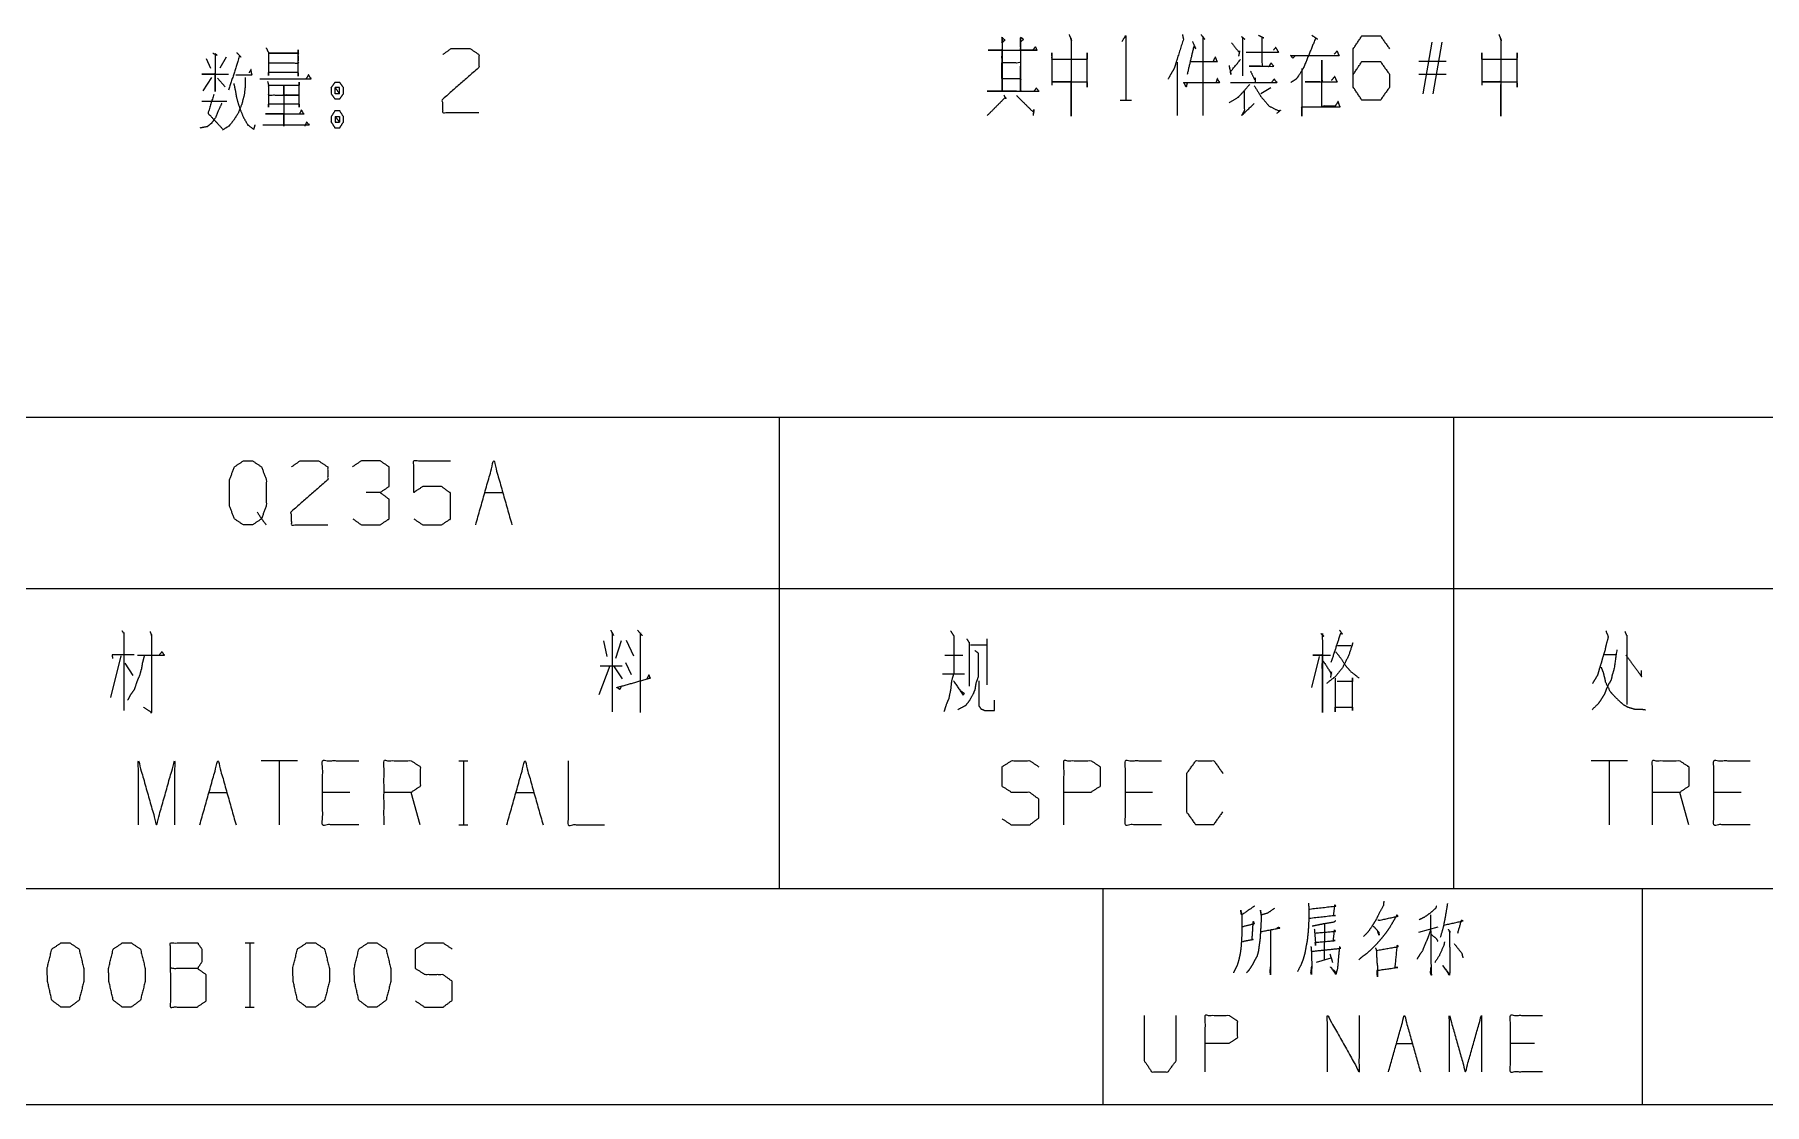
# Model space of a CAD drawing. Header units: millimetres. Extents: x 2210 to 79821, y -19430 to 2344.
# Drawn here: x 5661.1 to 5725.2, y 1521.8 to 1561.5 of the extents above; entities that cross this region are included whole.
import ezdxf

# ---------------------------------------------------------------- set-up
doc = ezdxf.new("R2010")
doc.units = ezdxf.units.MM
doc.layers.add('101', color=7, linetype='Continuous', true_color=0xffffff)

msp = doc.modelspace()

# ---------------------------------------------------------------- linework, layer by layer
at = {"layer": '101', "color": 72, "linetype": 'Continuous', "lineweight": 18}
for p, q in [((5712.564, 1559.267), (5712.899, 1561.192)), ((5713.253, 1561.192), (5712.917, 1559.267)), ((5667.44, 1560.578), (5667.599, 1560.228)), ((5668.182, 1560.628), (5667.952, 1560.228)), ((5703.44, 1560.442), (5703.44, 1558.467)), ((5713.412, 1560.467), (5712.405, 1560.467)), ((5667.634, 1559.878), (5667.316, 1559.378)), ((5667.864, 1559.853), (5668.147, 1559.528)), ((5713.412, 1559.992), (5712.405, 1559.992)), ((5706.918, 1559.492), (5706.547, 1559.267)), ((5667.281, 1559.003), (5668.2, 1559.003)), ((5701.323, 1559.042), (5701.747, 1559.042)), ((5658.68, 1547.284), (5688.68, 1547.284)), ((5688.68, 1547.284), (5688.68, 1540.934)), ((5688.68, 1547.284), (5713.68, 1547.284)), ((5713.68, 1547.284), (5713.68, 1540.934)), ((5713.68, 1547.284), (5743.68, 1547.284)), ((5677.767, 1544.497), (5678.439, 1544.497)), ((5658.68, 1540.934), (5688.68, 1540.934)), ((5688.68, 1540.934), (5688.68, 1529.822)), ((5688.68, 1540.934), (5713.68, 1540.934)), ((5713.68, 1540.934), (5713.68, 1529.822)), ((5713.68, 1540.934), (5743.68, 1540.934)), ((5682.175, 1538.997), (5682.299, 1538.422)), ((5682.829, 1538.997), (5682.617, 1538.347)), ((5683.006, 1539.022), (5683.288, 1538.447)), ((5695.782, 1538.847), (5696.383, 1538.847)), ((5696.383, 1539.072), (5696.383, 1537.372)), ((5664.281, 1538.447), (5663.892, 1536.897)), ((5664.423, 1538.172), (5664.723, 1537.722)), ((5682.405, 1538.072), (5681.998, 1536.997)), ((5682.051, 1538.072), (5682.864, 1538.072)), ((5682.546, 1538.072), (5682.864, 1537.597)), ((5682.988, 1538.197), (5683.2, 1537.747)), ((5694.828, 1538.472), (5695.499, 1538.472)), ((5708.699, 1538.422), (5708.416, 1537.272)), ((5719.281, 1538.497), (5719.705, 1538.497)), ((5694.739, 1537.772), (5695.552, 1537.772)), ((5670.824, 1534.559), (5669.48, 1534.559)), ((5670.152, 1534.559), (5670.152, 1532.184)), ((5676.805, 1534.559), (5677.14, 1534.559)), ((5676.981, 1534.559), (5676.981, 1532.184)), ((5720.13, 1534.559), (5718.786, 1534.559)), ((5719.458, 1534.559), (5719.458, 1532.184)), ((5667.54, 1533.384), (5668.211, 1533.384)), ((5672.764, 1533.384), (5671.757, 1533.384)), ((5675.377, 1532.184), (5675.041, 1533.384)), ((5678.922, 1533.384), (5679.594, 1533.384)), ((5702.527, 1533.384), (5701.52, 1533.384)), ((5722.406, 1532.184), (5722.07, 1533.384)), ((5724.347, 1533.384), (5723.339, 1533.384)), ((5676.805, 1532.184), (5677.14, 1532.184)), ((5658.68, 1529.822), (5688.68, 1529.822)), ((5688.68, 1529.822), (5713.68, 1529.822)), ((5713.68, 1529.822), (5743.68, 1529.822)), ((5708.9, 1528.488), (5708.884, 1527.185)), ((5712.396, 1528.201), (5713.114, 1528.4)), ((5668.884, 1527.804), (5669.22, 1527.804)), ((5669.061, 1527.804), (5669.061, 1525.429)), ((5708.603, 1527.097), (5709.15, 1527.252)), ((5668.884, 1525.429), (5669.22, 1525.429)), ((5711.567, 1524.083), (5712.161, 1524.083)), ((5716.687, 1524.083), (5715.797, 1524.083))]:
    msp.add_line(p, q, dxfattribs=at)
at = {"layer": '101', "color": 133, "linetype": 'Continuous', "lineweight": 18}
for p, q in [((5610.68, 1529.822), (5790.68, 1529.822)), ((5700.68, 1529.822), (5700.68, 1521.822)), ((5720.68, 1529.822), (5720.68, 1521.822)), ((5610.68, 1521.822), (5790.68, 1521.822))]:
    msp.add_line(p, q, dxfattribs=at)
at = {"layer": '101', "color": 72, "linetype": 'Continuous', "lineweight": 18}
for points, knots in [([(5696.929, 1561.367), (5697.053, 1561.267), (5696.946, 1561.167), (5696.946, 1561.367), (5696.946, 1559.367), (5696.946, 1560.892), (5696.434, 1560.892), (5698.254, 1560.892), (5697.636, 1560.892), (5697.636, 1561.342), (5697.636, 1559.367), (5697.636, 1560.417), (5696.929, 1560.417), (5696.929, 1559.842), (5697.636, 1559.842), (5697.636, 1559.367), (5696.399, 1559.367), (5698.307, 1559.367), (5698.219, 1559.492), (5698.131, 1559.367)], [0, 0, 0.009716, 0.018618, 0.030834, 0.152987, 0.246128, 0.277435, 0.388627, 0.426411, 0.453896, 0.574522, 0.638652, 0.681833, 0.716951, 0.760132, 0.789143, 0.864711, 0.9813, 0.99065, 1, 1]), ([(5697.653, 1561.217), (5697.742, 1561.292), (5697.636, 1561.367)], [0, 0, 0.471557, 1, 1]), ([(5698.095, 1560.892), (5698.184, 1561.017), (5698.237, 1560.892)], [0, 0, 0.529932, 1, 1]), ([(5699.435, 1561.467), (5699.523, 1561.242), (5699.506, 1561.292), (5699.506, 1558.442), (5699.506, 1559.717), (5698.834, 1559.717), (5700.107, 1559.717), (5700.107, 1559.517), (5700.107, 1560.792), (5700.107, 1560.542), (5698.799, 1560.542), (5698.799, 1560.792), (5698.799, 1559.592)], [0, 0, 0.022286, 0.027174, 0.289921, 0.407465, 0.469385, 0.586709, 0.605147, 0.722692, 0.74574, 0.866322, 0.88937, 1, 1]), ([(5701.393, 1561.217), (5701.535, 1561.417), (5701.535, 1559.042)], [0, 0, 0.093486, 1, 1]), ([(5703.635, 1561.467), (5703.67, 1561.292), (5703.422, 1560.517), (5703.334, 1560.217), (5703.228, 1560.042), (5703.104, 1559.817)], [0, 0, 0.101083, 0.561692, 0.738766, 0.854618, 1, 1]), ([(5704.006, 1561.217), (5704.129, 1560.942), (5704.059, 1561.042), (5703.811, 1559.992)], [0, 0, 0.200665, 0.282156, 1, 1]), ([(5704.324, 1561.467), (5704.465, 1561.292), (5704.395, 1561.367), (5704.395, 1558.467)], [0, 0, 0.069695, 0.101624, 1, 1]), ([(5705.451, 1561.167), (5705.752, 1560.792), (5705.752, 1560.867), (5705.717, 1560.667)], [0, 0, 0.633412, 0.732278, 1, 1]), ([(5705.823, 1561.392), (5705.946, 1561.292), (5705.858, 1561.367), (5705.858, 1559.942)], [0, 0, 0.093583, 0.161763, 1, 1]), ([(5705.999, 1560.817), (5707.201, 1560.817), (5707.095, 1560.992), (5707.007, 1560.892)], [0, 0, 0.780464, 0.913342, 1, 1]), ([(5706.459, 1561.442), (5706.653, 1561.342), (5706.583, 1561.367), (5706.583, 1560.292), (5706.105, 1560.292), (5707.024, 1560.292), (5706.918, 1560.417), (5706.83, 1560.267)], [0, 0, 0.07046, 0.094626, 0.44107, 0.594865, 0.891065, 0.943895, 1, 1]), ([(5708.435, 1561.442), (5708.647, 1561.292), (5708.576, 1561.342), (5708.117, 1560.217), (5707.94, 1559.942), (5707.852, 1559.817), (5707.657, 1559.692)], [0, 0, 0.114304, 0.152403, 0.687105, 0.830943, 0.898298, 1, 1]), ([(5709.969, 1559.992), (5710.287, 1560.467), (5710.977, 1560.467), (5711.312, 1559.992), (5711.312, 1559.517), (5710.977, 1559.042), (5710.287, 1559.042), (5709.969, 1559.517), (5709.969, 1560.942), (5710.287, 1561.417), (5710.977, 1561.417), (5711.312, 1560.942)], [0, 0, 0.076962, 0.169762, 0.248074, 0.312018, 0.39033, 0.48313, 0.560092, 0.751926, 0.828889, 0.921689, 1, 1]), ([(5715.37, 1561.467), (5715.459, 1561.242), (5715.441, 1561.292), (5715.441, 1558.442), (5715.441, 1559.717), (5714.769, 1559.717), (5716.042, 1559.717), (5716.042, 1559.517), (5716.042, 1560.792), (5716.042, 1560.542), (5714.734, 1560.542), (5714.734, 1560.792), (5714.734, 1559.592)], [0, 0, 0.022286, 0.027175, 0.289922, 0.407466, 0.469387, 0.586709, 0.605147, 0.722691, 0.745739, 0.866322, 0.88937, 1, 1]), ([(5667.687, 1560.778), (5667.846, 1560.703), (5667.775, 1560.753), (5667.775, 1559.353), (5667.775, 1560.003), (5667.281, 1560.003), (5668.27, 1560.003)], [0, 0, 0.046317, 0.069121, 0.437815, 0.608994, 0.739331, 1, 1]), ([(5668.571, 1560.803), (5668.73, 1560.628), (5668.677, 1560.678), (5668.27, 1559.403)], [0, 0, 0.14354, 0.187773, 1, 1]), ([(5669.663, 1560.978), (5669.751, 1560.803), (5669.751, 1559.953), (5669.751, 1560.078), (5670.847, 1560.078), (5670.847, 1559.928), (5670.847, 1560.903), (5670.847, 1560.778), (5669.751, 1560.778), (5670.847, 1560.778), (5670.847, 1560.403), (5669.751, 1560.403)], [0, 0, 0.027306, 0.1457, 0.16311, 0.315748, 0.336641, 0.472445, 0.489856, 0.642493, 0.79513, 0.847363, 1, 1]), ([(5676.21, 1560.728), (5676.528, 1560.953), (5677.217, 1560.953), (5677.553, 1560.728), (5677.553, 1560.253), (5676.192, 1559.053), (5676.21, 1558.578), (5677.553, 1558.578)], [0, 0, 0.069694, 0.192979, 0.265274, 0.350227, 0.67474, 0.759752, 1, 1]), ([(5703.935, 1560.467), (5704.925, 1560.467), (5704.854, 1560.642), (5704.766, 1560.467)], [0, 0, 0.720068, 0.85738, 1, 1]), ([(5705.363, 1560.317), (5705.434, 1559.992), (5705.416, 1560.092), (5705.787, 1560.542)], [0, 0, 0.326892, 0.426697, 1, 1]), ([(5707.816, 1560.692), (5707.728, 1560.592), (5707.657, 1560.692), (5709.442, 1560.692), (5709.372, 1560.867), (5709.266, 1560.742)], [0, 0, 0.055749, 0.106908, 0.852671, 0.931522, 1, 1]), ([(5708.064, 1560.217), (5708.064, 1558.442), (5708.064, 1558.792), (5709.478, 1558.792), (5709.407, 1558.992), (5709.301, 1558.817), (5708.806, 1558.817), (5708.806, 1560.517), (5708.806, 1559.717), (5708.187, 1559.717), (5709.372, 1559.717), (5709.283, 1559.917), (5709.16, 1559.767)], [0, 0, 0.193637, 0.231819, 0.386076, 0.409217, 0.431541, 0.48553, 0.670986, 0.758259, 0.825747, 0.954935, 0.978788, 1, 1]), ([(5668.889, 1559.878), (5668.889, 1559.578), (5668.854, 1559.253), (5668.765, 1558.903), (5668.624, 1558.553), (5668.465, 1558.303), (5668.288, 1558.078), (5668.041, 1557.928)], [0, 0, 0.134096, 0.280227, 0.441583, 0.610315, 0.742763, 0.870658, 1, 1]), ([(5668.535, 1559.978), (5669.136, 1559.978), (5669.101, 1560.178), (5669.03, 1560.053)], [0, 0, 0.634137, 0.848454, 1, 1]), ([(5669.433, 1559.828), (5671.325, 1559.828), (5671.236, 1559.978), (5671.148, 1559.828)], [0, 0, 0.844518, 0.922261, 1, 1]), ([(5669.716, 1559.728), (5669.751, 1559.603), (5669.751, 1558.778), (5669.751, 1558.903), (5670.883, 1558.903), (5670.883, 1558.778), (5670.883, 1559.703), (5670.883, 1559.578), (5669.751, 1559.578), (5669.751, 1559.228), (5670.883, 1559.228), (5670.317, 1559.228), (5670.317, 1559.578), (5670.317, 1558.078), (5670.317, 1558.528), (5669.645, 1558.528), (5671.059, 1558.528), (5670.971, 1558.678), (5670.9, 1558.528)], [0, 0, 0.011506, 0.084581, 0.095653, 0.195852, 0.206924, 0.288857, 0.29993, 0.400128, 0.43113, 0.531329, 0.581428, 0.61243, 0.745294, 0.785153, 0.844645, 0.969891, 0.985312, 1, 1]), ([(5672.381, 1559.703), (5672.222, 1559.703), (5672.081, 1559.503), (5672.081, 1559.278), (5672.222, 1559.078), (5672.381, 1559.078), (5672.523, 1559.278), (5672.523, 1559.503), (5672.381, 1559.703)], [0, 0, 0.091001, 0.231139, 0.359865, 0.5, 0.591001, 0.731136, 0.859863, 1, 1]), ([(5703.811, 1559.692), (5703.776, 1559.517), (5703.688, 1559.692), (5705.013, 1559.692), (5704.925, 1559.842), (5704.889, 1559.717)], [0, 0, 0.089078, 0.186894, 0.848318, 0.935183, 1, 1]), ([(5705.416, 1559.692), (5707.131, 1559.692), (5707.042, 1559.817), (5706.954, 1559.717)], [0, 0, 0.856806, 0.933309, 1, 1]), ([(5706.158, 1560.117), (5706.3, 1559.817), (5706.335, 1559.867), (5706.335, 1559.717)], [0, 0, 0.610909, 0.723701, 1, 1]), ([(5667.722, 1559.253), (5667.51, 1558.553), (5668.041, 1557.978)], [0, 0, 0.483235, 1, 1]), ([(5668.465, 1559.653), (5668.518, 1559.403), (5668.571, 1559.103), (5668.677, 1558.753), (5668.818, 1558.403), (5668.977, 1558.128), (5669.207, 1557.953), (5669.26, 1558.128)], [0, 0, 0.122115, 0.267685, 0.442438, 0.622809, 0.774613, 0.912625, 1, 1]), ([(5672.222, 1559.278), (5672.381, 1559.278), (5672.222, 1559.503), (5672.222, 1559.278)], [0, 0, 0.241145, 0.658887, 1, 1]), ([(5672.381, 1559.278), (5672.381, 1559.503), (5672.222, 1559.503)], [0, 0, 0.585845, 1, 1]), ([(5697.017, 1559.217), (5697.088, 1559.092), (5697.07, 1559.142), (5696.399, 1558.467)], [0, 0, 0.124997, 0.171159, 1, 1]), ([(5697.477, 1559.217), (5698.131, 1558.567), (5698.131, 1558.692), (5698.095, 1558.467)], [0, 0, 0.723288, 0.821338, 1, 1]), ([(5706.123, 1559.617), (5705.84, 1559.292), (5705.699, 1559.142), (5705.363, 1558.942)], [0, 0, 0.419142, 0.619706, 1, 1]), ([(5705.929, 1559.367), (5705.929, 1558.642), (5705.823, 1558.467), (5706.3, 1558.917)], [0, 0, 0.457247, 0.586306, 1, 1]), ([(5706.3, 1559.567), (5706.547, 1559.167), (5706.848, 1558.817), (5707.201, 1558.642), (5707.272, 1558.667), (5707.131, 1558.542)], [0, 0, 0.295853, 0.586005, 0.834118, 0.881284, 1, 1]), ([(5668.023, 1558.928), (5667.881, 1558.628), (5667.793, 1558.403), (5667.634, 1558.178), (5667.475, 1558.053), (5667.21, 1558.003)], [0, 0, 0.251056, 0.434038, 0.642627, 0.795774, 1, 1]), ([(5672.523, 1558.428), (5672.381, 1558.653), (5672.222, 1558.653), (5672.081, 1558.428), (5672.081, 1558.228), (5672.222, 1558.003), (5672.381, 1558.003), (5672.523, 1558.228), (5672.523, 1558.428)], [0, 0, 0.149203, 0.238508, 0.387711, 0.5, 0.649203, 0.738508, 0.887711, 1, 1]), ([(5672.222, 1558.428), (5672.222, 1558.228), (5672.381, 1558.228)], [0, 0, 0.557008, 1, 1]), ([(5672.381, 1558.428), (5672.222, 1558.428), (5672.381, 1558.228), (5672.381, 1558.428)], [0, 0, 0.258804, 0.674586, 1, 1]), ([(5669.539, 1558.128), (5671.254, 1558.128), (5671.165, 1558.228), (5671.095, 1558.078)], [0, 0, 0.851385, 0.917654, 1, 1]), ([(5669.333, 1543.772), (5669.492, 1543.522), (5669.156, 1543.297), (5668.821, 1543.297), (5668.485, 1543.522), (5668.308, 1543.997), (5668.308, 1544.972), (5668.485, 1545.447), (5668.821, 1545.672), (5669.156, 1545.672), (5669.492, 1545.447), (5669.669, 1544.972), (5669.669, 1544.022), (5669.492, 1543.522), (5669.669, 1543.297)], [0, 0, 0.043279, 0.102317, 0.151367, 0.210407, 0.284429, 0.426831, 0.500853, 0.559894, 0.608944, 0.667982, 0.742004, 0.880755, 0.958211, 1, 1]), ([(5670.602, 1545.447), (5670.92, 1545.672), (5671.61, 1545.672), (5671.945, 1545.447), (5671.945, 1544.972), (5670.584, 1543.772), (5670.602, 1543.297), (5671.945, 1543.297)], [0, 0, 0.069691, 0.192979, 0.265274, 0.350227, 0.674741, 0.759752, 1, 1]), ([(5673.886, 1544.497), (5674.222, 1544.722), (5674.222, 1545.447), (5673.886, 1545.672), (5673.197, 1545.672), (5672.861, 1545.447)], [0, 0, 0.153872, 0.429851, 0.583723, 0.846122, 1, 1]), ([(5675.137, 1543.522), (5675.473, 1543.297), (5676.163, 1543.297), (5676.498, 1543.522), (5676.498, 1544.472), (5676.163, 1544.722), (5675.473, 1544.722), (5675.137, 1544.497), (5675.137, 1545.672), (5676.498, 1545.672)], [0, 0, 0.062229, 0.168345, 0.230571, 0.376816, 0.441264, 0.547379, 0.609609, 0.79049, 1, 1]), ([(5672.879, 1543.522), (5673.197, 1543.297), (5673.886, 1543.297), (5674.222, 1543.522), (5674.222, 1544.247), (5673.886, 1544.497), (5673.373, 1544.497)], [0, 0, 0.124123, 0.34369, 0.472445, 0.703376, 0.836727, 1, 1]), ([(5664.317, 1539.372), (5664.387, 1539.272), (5664.387, 1536.422)], [0, 0, 0.041199, 1, 1]), ([(5665.359, 1539.347), (5665.412, 1539.197), (5665.412, 1536.347), (5665.112, 1536.547)], [0, 0, 0.047209, 0.892896, 1, 1]), ([(5682.44, 1539.397), (5682.546, 1539.197), (5682.493, 1539.272), (5682.493, 1536.372)], [0, 0, 0.070344, 0.098885, 1, 1]), ([(5683.43, 1539.397), (5683.607, 1539.197), (5683.536, 1539.272), (5683.536, 1536.347)], [0, 0, 0.081006, 0.11229, 1, 1]), ([(5695.04, 1539.372), (5695.163, 1539.172), (5695.163, 1537.822), (5695.075, 1537.522), (5695.04, 1537.197), (5694.969, 1536.847), (5694.881, 1536.647), (5694.792, 1536.372)], [0, 0, 0.076125, 0.513098, 0.614331, 0.720148, 0.835726, 0.906504, 1, 1]), ([(5708.769, 1539.272), (5708.875, 1539.172), (5708.822, 1539.247), (5708.822, 1536.347), (5708.822, 1538.472), (5708.469, 1538.472), (5709.123, 1538.472)], [0, 0, 0.023247, 0.037896, 0.500409, 0.839319, 0.895699, 1, 1]), ([(5709.459, 1539.397), (5709.565, 1539.247), (5709.494, 1539.272), (5709.14, 1538.197)], [0, 0, 0.132126, 0.186059, 1, 1]), ([(5719.334, 1539.372), (5719.423, 1539.147), (5719.334, 1538.822), (5719.299, 1538.647), (5719.228, 1538.422), (5719.158, 1538.172), (5719.087, 1537.947), (5719.034, 1537.747), (5718.945, 1537.597), (5718.839, 1537.422)], [0, 0, 0.116541, 0.278918, 0.364993, 0.478696, 0.603951, 0.71766, 0.817412, 0.901346, 1, 1]), ([(5720.041, 1539.347), (5720.112, 1539.172), (5720.112, 1536.647)], [0, 0, 0.06955, 1, 1]), ([(5664.9, 1538.472), (5665.89, 1538.472), (5665.801, 1538.597), (5665.695, 1538.472)], [0, 0, 0.757413, 0.874554, 1, 1]), ([(5695.941, 1538.647), (5696.065, 1538.547), (5696.065, 1537.672), (5695.976, 1537.422), (5695.941, 1537.197), (5695.87, 1537.022), (5695.729, 1536.772), (5695.588, 1536.597), (5695.305, 1536.447)], [0, 0, 0.062435, 0.405831, 0.509895, 0.599279, 0.673351, 0.786072, 0.874364, 1, 1]), ([(5695.641, 1539.072), (5695.729, 1538.922), (5695.729, 1537.322)], [0, 0, 0.098129, 1, 1]), ([(5709.388, 1538.822), (5709.936, 1538.822), (5709.953, 1538.922), (5709.794, 1538.447), (5709.565, 1537.997), (5709.299, 1537.672), (5708.981, 1537.422)], [0, 0, 0.220966, 0.26192, 0.463932, 0.667691, 0.836831, 1, 1]), ([(5709.317, 1538.597), (5709.494, 1538.372), (5709.688, 1538.072), (5709.865, 1537.872), (5710.183, 1537.622)], [0, 0, 0.21756, 0.48939, 0.692342, 1, 1]), ([(5719.741, 1538.672), (5719.635, 1537.947), (5719.564, 1537.722), (5719.529, 1537.547), (5719.423, 1537.372), (5719.334, 1537.172), (5719.281, 1537.022), (5719.158, 1536.822), (5719.051, 1536.672), (5718.822, 1536.447)], [0, 0, 0.296653, 0.392139, 0.46442, 0.547269, 0.635793, 0.700209, 0.795421, 0.869798, 1, 1]), ([(5663.981, 1538.347), (5663.963, 1538.497), (5664.776, 1538.497)], [0, 0, 0.156667, 1, 1]), ([(5665.147, 1538.447), (5665.077, 1538.197), (5665.041, 1537.972), (5664.971, 1537.722), (5664.865, 1537.472), (5664.776, 1537.197), (5664.635, 1536.997), (5664.529, 1536.797)], [0, 0, 0.146031, 0.274053, 0.420084, 0.572724, 0.735083, 0.872755, 1, 1]), ([(5708.858, 1538.247), (5709.158, 1537.772), (5709.158, 1537.847), (5709.123, 1537.647)], [0, 0, 0.668993, 0.75826, 1, 1]), ([(5719.158, 1538.022), (5719.228, 1537.847), (5719.281, 1537.647), (5719.317, 1537.472), (5719.493, 1537.122), (5719.582, 1537.022), (5719.829, 1536.772), (5719.971, 1536.647), (5720.147, 1536.547), (5720.395, 1536.472), (5720.625, 1536.472), (5720.801, 1536.447)], [0, 0, 0.075192, 0.15762, 0.228747, 0.384949, 0.438119, 0.578251, 0.653441, 0.734337, 0.837345, 0.928883, 1, 1]), ([(5720.077, 1538.472), (5720.66, 1537.672), (5720.66, 1537.897)], [0, 0, 0.814824, 1, 1]), ([(5682.829, 1537.322), (5682.776, 1537.197), (5682.67, 1537.272), (5683.907, 1537.622), (5683.854, 1537.747), (5683.783, 1537.597)], [0, 0, 0.073272, 0.143369, 0.837239, 0.91051, 1, 1]), ([(5695.146, 1537.522), (5695.499, 1536.997), (5695.552, 1537.047), (5695.411, 1537.147)], [0, 0, 0.720064, 0.802978, 1, 1]), ([(5696.083, 1537.522), (5696.083, 1536.597), (5696.171, 1536.472), (5696.312, 1536.422), (5696.666, 1536.422), (5696.666, 1536.797)], [0, 0, 0.472764, 0.551003, 0.627661, 0.808338, 1, 1]), ([(5709.299, 1537.622), (5709.299, 1536.372), (5709.299, 1536.547), (5709.936, 1536.547), (5709.936, 1536.422), (5709.936, 1537.622), (5709.936, 1537.497), (5709.37, 1537.497)], [0, 0, 0.306605, 0.34953, 0.505604, 0.536265, 0.830605, 0.861265, 1, 1]), ([(5664.927, 1532.184), (5664.927, 1534.559), (5665.599, 1532.184), (5666.271, 1534.559), (5666.271, 1532.184)], [0, 0, 0.245192, 0.5, 0.754808, 1, 1]), ([(5673.1, 1532.184), (5671.757, 1532.184), (5671.757, 1534.559), (5673.1, 1534.559)], [0, 0, 0.26539, 0.73461, 1, 1]), ([(5674.033, 1532.184), (5674.033, 1534.559), (5675.041, 1534.559), (5675.377, 1534.334), (5675.377, 1533.609), (5675.041, 1533.384), (5674.033, 1533.384)], [0, 0, 0.400952, 0.571034, 0.639278, 0.761674, 0.829918, 1, 1]), ([(5680.863, 1534.559), (5680.863, 1532.184), (5682.206, 1532.184)], [0, 0, 0.638733, 1, 1]), ([(5696.949, 1532.409), (5697.285, 1532.184), (5697.974, 1532.184), (5698.31, 1532.434), (5698.31, 1533.134), (5697.974, 1533.384), (5697.302, 1533.384), (5696.949, 1533.609), (5696.949, 1534.334), (5697.302, 1534.559), (5697.974, 1534.559), (5698.31, 1534.334)], [0, 0, 0.068037, 0.184055, 0.25452, 0.372335, 0.4428, 0.555844, 0.626371, 0.748393, 0.81892, 0.931964, 1, 1]), ([(5699.243, 1532.184), (5699.243, 1534.559), (5700.251, 1534.559), (5700.586, 1534.334), (5700.586, 1533.609), (5700.233, 1533.384), (5699.243, 1533.384)], [0, 0, 0.401147, 0.571311, 0.639588, 0.762044, 0.832821, 1, 1]), ([(5702.863, 1532.184), (5701.52, 1532.184), (5701.52, 1534.559), (5702.863, 1534.559)], [0, 0, 0.26539, 0.73461, 1, 1]), ([(5705.122, 1532.659), (5704.786, 1532.184), (5704.132, 1532.184), (5703.796, 1532.659), (5703.796, 1534.084), (5704.132, 1534.559), (5704.804, 1534.559), (5705.139, 1534.084)], [0, 0, 0.114568, 0.243366, 0.357936, 0.638584, 0.753154, 0.885433, 1, 1]), ([(5721.063, 1532.184), (5721.063, 1534.559), (5722.07, 1534.559), (5722.406, 1534.334), (5722.406, 1533.609), (5722.07, 1533.384), (5721.063, 1533.384)], [0, 0, 0.400951, 0.571036, 0.639278, 0.761673, 0.829915, 1, 1]), ([(5724.683, 1532.184), (5723.339, 1532.184), (5723.339, 1534.559), (5724.683, 1534.559)], [0, 0, 0.26539, 0.73461, 1, 1]), ([(5706.309, 1529.173), (5706.247, 1529.128), (5705.825, 1528.841), (5705.794, 1529.018), (5705.841, 1528.841), (5705.841, 1528.267), (5705.825, 1527.914), (5705.81, 1527.671), (5705.778, 1527.428), (5705.732, 1527.207), (5705.669, 1526.987), (5705.591, 1526.832), (5705.529, 1526.7)], [0, 0, 0.024363, 0.186803, 0.243942, 0.302154, 0.485024, 0.597668, 0.675195, 0.753199, 0.825098, 0.89819, 0.953346, 1, 1]), ([(5707.043, 1529.084), (5706.793, 1528.908), (5706.559, 1528.841), (5706.528, 1529.018), (5706.559, 1528.753), (5706.543, 1528.488), (5706.528, 1528.201), (5706.512, 1527.958), (5706.481, 1527.737), (5706.45, 1527.495), (5706.403, 1527.318), (5706.325, 1527.185), (5706.247, 1527.031), (5706.169, 1526.898), (5706.091, 1526.788), (5706.013, 1526.7)], [0, 0, 0.096319, 0.172937, 0.229415, 0.313416, 0.396985, 0.487495, 0.564125, 0.634336, 0.711437, 0.768975, 0.817388, 0.871906, 0.920319, 0.962889, 1, 1]), ([(5708.307, 1529.283), (5708.322, 1529.084), (5708.322, 1528.731), (5708.307, 1528.4), (5708.291, 1528.179), (5708.26, 1527.892), (5708.213, 1527.649), (5708.166, 1527.384), (5708.104, 1527.185), (5708.026, 1526.987), (5707.901, 1526.744)], [0, 0, 0.076503, 0.212087, 0.33934, 0.424292, 0.535105, 0.630037, 0.733301, 0.813245, 0.895183, 1, 1]), ([(5708.354, 1529.062), (5709.321, 1529.173), (5709.275, 1529.217), (5709.228, 1528.819), (5709.306, 1528.819), (5708.338, 1528.709)], [0, 0, 0.39108, 0.416924, 0.577585, 0.60892, 1, 1]), ([(5711.101, 1529.349), (5711.085, 1529.195), (5710.898, 1528.841), (5710.788, 1528.621), (5710.663, 1528.422), (5710.507, 1528.201), (5710.351, 1528.047)], [0, 0, 0.101774, 0.363754, 0.525154, 0.678922, 0.85608, 1, 1]), ([(5713.051, 1529.173), (5713.02, 1529.084), (5712.817, 1528.908), (5712.599, 1528.753), (5712.411, 1528.665)], [0, 0, 0.111856, 0.433088, 0.752703, 1, 1]), ([(5713.457, 1529.261), (5713.442, 1529.151), (5713.363, 1528.687), (5713.301, 1528.378), (5713.192, 1528.002)], [0, 0, 0.086565, 0.451629, 0.696477, 1, 1]), ([(5705.872, 1527.848), (5705.903, 1527.87), (5706.262, 1527.936), (5706.216, 1527.914), (5706.262, 1528.599), (5706.294, 1528.51), (5705.857, 1528.4)], [0, 0, 0.022681, 0.239273, 0.269981, 0.676983, 0.732557, 1, 1]), ([(5706.543, 1528.223), (5707.246, 1528.356), (5707.199, 1528.378), (5707.121, 1528.334)], [0, 0, 0.834819, 0.895271, 1, 1]), ([(5709.306, 1528.621), (5709.259, 1528.576), (5708.869, 1528.51), (5708.65, 1528.466), (5708.447, 1528.422)], [0, 0, 0.07226, 0.516589, 0.766867, 1, 1]), ([(5708.525, 1528.311), (5708.541, 1528.157), (5708.572, 1527.715), (5708.557, 1527.826), (5709.29, 1527.892), (5709.228, 1527.892), (5709.275, 1528.289), (5709.306, 1528.223), (5708.541, 1528.157)], [0, 0, 0.056492, 0.217482, 0.258029, 0.525926, 0.548635, 0.694164, 0.720796, 1, 1]), ([(5710.882, 1528.665), (5710.929, 1528.643), (5711.631, 1528.797), (5711.584, 1528.841), (5711.46, 1528.621), (5711.319, 1528.378), (5711.179, 1528.179), (5711.022, 1527.98), (5710.851, 1527.782), (5710.663, 1527.583), (5710.46, 1527.406), (5710.304, 1527.296), (5710.18, 1527.185)], [0, 0, 0.017093, 0.254607, 0.275864, 0.359629, 0.452278, 0.53264, 0.616084, 0.70281, 0.792986, 0.881828, 0.944963, 1, 1]), ([(5710.71, 1528.422), (5710.741, 1528.4), (5710.913, 1528.201), (5710.929, 1528.091), (5710.866, 1528.245)], [0, 0, 0.066028, 0.519581, 0.712132, 1, 1]), ([(5712.833, 1528.289), (5712.739, 1528.002), (5712.63, 1527.759), (5712.536, 1527.517), (5712.442, 1527.384), (5712.333, 1527.207)], [0, 0, 0.251918, 0.474135, 0.691326, 0.826694, 1, 1]), ([(5712.833, 1528.841), (5712.848, 1527.097), (5712.864, 1526.611), (5712.833, 1526.7), (5712.848, 1526.898)], [0, 0, 0.691283, 0.883884, 0.921006, 1, 1]), ([(5713.488, 1528.311), (5713.566, 1528.201), (5713.535, 1528.223), (5713.551, 1527.053), (5713.551, 1526.766), (5713.535, 1526.611), (5713.285, 1526.965), (5713.535, 1526.655)], [0, 0, 0.051678, 0.066298, 0.513635, 0.623349, 0.682727, 0.848098, 1, 1]), ([(5713.332, 1528.466), (5714.035, 1528.621), (5713.972, 1528.643), (5713.832, 1528.157)], [0, 0, 0.557066, 0.608364, 1, 1]), ([(5662.39, 1525.429), (5662.726, 1525.679), (5662.903, 1526.379), (5662.903, 1526.854), (5662.726, 1527.579), (5662.39, 1527.804), (5662.055, 1527.804), (5661.719, 1527.579), (5661.542, 1526.854), (5661.56, 1526.379), (5661.719, 1525.679), (5662.055, 1525.429), (5662.39, 1525.429)], [0, 0, 0.067524, 0.18397, 0.260583, 0.380942, 0.446139, 0.500306, 0.565503, 0.685863, 0.762528, 0.878309, 0.945833, 1, 1]), ([(5664.667, 1525.429), (5665.003, 1525.679), (5665.179, 1526.379), (5665.179, 1526.854), (5665.003, 1527.579), (5664.667, 1527.804), (5664.331, 1527.804), (5663.995, 1527.579), (5663.819, 1526.854), (5663.836, 1526.379), (5663.995, 1525.679), (5664.331, 1525.429), (5664.667, 1525.429)], [0, 0, 0.067527, 0.183972, 0.260584, 0.380942, 0.446142, 0.500305, 0.565505, 0.685864, 0.762529, 0.87831, 0.945837, 1, 1]), ([(5666.113, 1526.854), (5666.113, 1527.804), (5667.12, 1527.804), (5667.279, 1527.579), (5667.279, 1527.104), (5667.12, 1526.854), (5666.113, 1526.854), (5666.113, 1525.429), (5667.102, 1525.429), (5667.438, 1525.654), (5667.438, 1526.629), (5667.12, 1526.854)], [0, 0, 0.115917, 0.238846, 0.272469, 0.330427, 0.366584, 0.489512, 0.663388, 0.78416, 0.833484, 0.952452, 1, 1]), ([(5671.496, 1525.429), (5671.832, 1525.679), (5672.009, 1526.379), (5672.009, 1526.854), (5671.832, 1527.579), (5671.496, 1527.804), (5671.161, 1527.804), (5670.825, 1527.579), (5670.648, 1526.854), (5670.666, 1526.379), (5670.825, 1525.679), (5671.161, 1525.429), (5671.496, 1525.429)], [0, 0, 0.067524, 0.18397, 0.260583, 0.380942, 0.446139, 0.500306, 0.565503, 0.685863, 0.762528, 0.878309, 0.945833, 1, 1]), ([(5673.773, 1525.429), (5674.109, 1525.679), (5674.285, 1526.379), (5674.285, 1526.854), (5674.109, 1527.579), (5673.773, 1527.804), (5673.437, 1527.804), (5673.101, 1527.579), (5672.924, 1526.854), (5672.942, 1526.379), (5673.101, 1525.679), (5673.437, 1525.429), (5673.773, 1525.429)], [0, 0, 0.067524, 0.18397, 0.260583, 0.380942, 0.446139, 0.500306, 0.565503, 0.685863, 0.762528, 0.878309, 0.945833, 1, 1]), ([(5675.201, 1525.654), (5675.537, 1525.429), (5676.226, 1525.429), (5676.562, 1525.679), (5676.562, 1526.379), (5676.226, 1526.629), (5675.554, 1526.629), (5675.201, 1526.854), (5675.201, 1527.579), (5675.554, 1527.804), (5676.226, 1527.804), (5676.562, 1527.579)], [0, 0, 0.068037, 0.184056, 0.254519, 0.372335, 0.442798, 0.555842, 0.62637, 0.748393, 0.818921, 0.931966, 1, 1]), ([(5706.902, 1528.267), (5706.902, 1526.633), (5706.887, 1526.744), (5706.902, 1526.92)], [0, 0, 0.849783, 0.907772, 1, 1]), ([(5708.4, 1527.671), (5708.416, 1527.472), (5708.432, 1526.965), (5708.416, 1526.633), (5708.4, 1526.722), (5708.432, 1526.943)], [0, 0, 0.147471, 0.523364, 0.768667, 0.835021, 1, 1]), ([(5708.432, 1527.495), (5709.493, 1527.605), (5709.462, 1527.671), (5709.446, 1527.561), (5709.4, 1527.053), (5709.384, 1526.854), (5709.321, 1526.633), (5709.119, 1526.92), (5709.337, 1526.7)], [0, 0, 0.374083, 0.399749, 0.43883, 0.61759, 0.687458, 0.767887, 0.891105, 1, 1]), ([(5710.788, 1527.627), (5710.82, 1527.561), (5710.851, 1527.009), (5710.866, 1526.943), (5710.866, 1526.545), (5710.851, 1526.722), (5710.851, 1526.788), (5711.616, 1526.898), (5711.522, 1526.898), (5711.6, 1527.715), (5711.631, 1527.671), (5711.584, 1527.649), (5710.835, 1527.517)], [0, 0, 0.018828, 0.160986, 0.178485, 0.280676, 0.326272, 0.343303, 0.542024, 0.566111, 0.777126, 0.791033, 0.804348, 1, 1]), ([(5712.848, 1528.135), (5713.051, 1527.958), (5713.098, 1527.87)], [0, 0, 0.729109, 1, 1]), ([(5713.348, 1527.848), (5713.332, 1527.737), (5713.161, 1527.34), (5712.989, 1527.075)], [0, 0, 0.129619, 0.632946, 1, 1]), ([(5713.707, 1527.782), (5713.988, 1527.428), (5714.035, 1527.252)], [0, 0, 0.711821, 1, 1]), ([(5709.103, 1527.384), (5709.165, 1527.207), (5709.197, 1527.075)], [0, 0, 0.579215, 1, 1]), ([(5702.219, 1525.121), (5702.219, 1523.443), (5702.5, 1523.023), (5703.093, 1523.023), (5703.405, 1523.443), (5703.405, 1525.121)], [0, 0, 0.337151, 0.438599, 0.557782, 0.662849, 1, 1]), ([(5704.482, 1523.023), (5704.482, 1525.121), (5705.372, 1525.121), (5705.668, 1524.922), (5705.668, 1524.282), (5705.356, 1524.083), (5704.482, 1524.083)], [0, 0, 0.401145, 0.571312, 0.639588, 0.762043, 0.832818, 1, 1]), ([(5709.008, 1523.023), (5709.008, 1525.121), (5710.194, 1523.023), (5710.194, 1525.121)], [0, 0, 0.317574, 0.682426, 1, 1]), ([(5713.534, 1523.023), (5713.534, 1525.121), (5714.127, 1523.023), (5714.72, 1525.121), (5714.72, 1523.023)], [0, 0, 0.245192, 0.5, 0.754808, 1, 1]), ([(5716.983, 1523.023), (5715.797, 1523.023), (5715.797, 1525.121), (5716.983, 1525.121)], [0, 0, 0.265389, 0.734611, 1, 1])]:
    msp.add_open_spline(points, degree=1, knots=knots, dxfattribs=at)
for points in [[(5677.432, 1543.297), (5678.103, 1545.672), (5678.775, 1543.297)], [(5667.204, 1532.184), (5667.876, 1534.559), (5668.547, 1532.184)], [(5678.586, 1532.184), (5679.258, 1534.559), (5679.93, 1532.184)], [(5711.271, 1523.023), (5711.864, 1525.121), (5712.457, 1523.023)]]:
    msp.add_open_spline(points, degree=1, dxfattribs=at)

doc.saveas('drawing.dxf')
